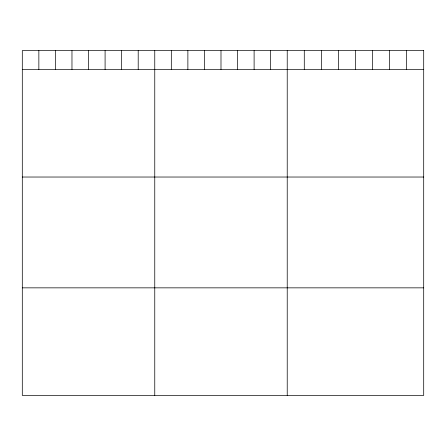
<?xml version="1.0" encoding="UTF-8"?>
<svg xmlns="http://www.w3.org/2000/svg" width="446" height="446" viewBox="0 0 446 446"><rect width="100%" height="100%" fill="white"/><g stroke="black" fill="none" stroke-linecap="round" stroke-linejoin="round"><path stroke-width="0.67" d="M22.3 69.47L423.7 69.47M22.3 177.029L423.7 177.029M22.3 287.848L423.7 287.848M406.64 50.593L406.64 69.47M389.581 50.593L389.581 69.47M372.522 50.593L372.522 69.47M355.462 50.593L355.462 69.47M338.402 50.593L338.402 69.47M321.343 50.593L321.343 69.47M304.283 50.593L304.283 69.47M287.224 50.593L287.224 395.407M270.666 50.593L270.666 69.47M254.108 50.593L254.108 69.47M237.551 50.593L237.551 69.47M220.993 50.593L220.993 69.47M204.435 50.593L204.435 69.47M187.877 50.593L187.877 69.47M171.32 50.593L171.32 69.47M154.762 50.593L154.762 395.407M138.204 50.593L138.204 69.47M121.646 50.593L121.646 69.47M105.089 50.593L105.089 69.47M88.531 50.593L88.531 69.47M71.973 50.593L71.973 69.47M55.416 50.593L55.416 69.47M38.858 50.593L38.858 69.47M423.7 50.593L22.3 50.593L22.3 395.407L423.7 395.407L423.7 50.593"/></g></svg>
